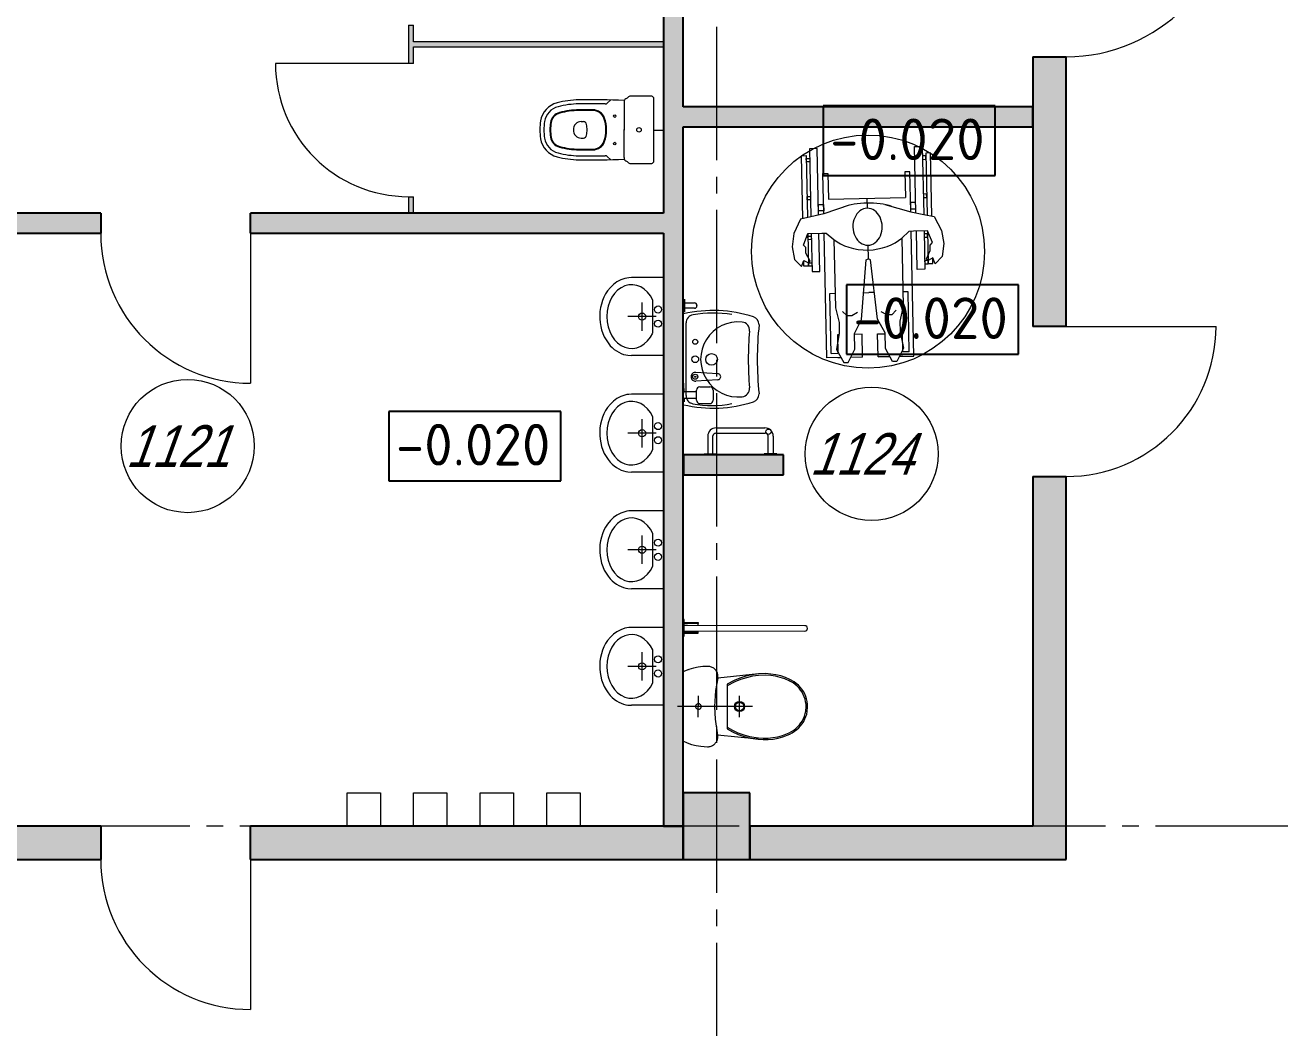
# Model space of a CAD drawing. Header units: millimetres. Extents: x 1949 to 134543, y 1145 to 48705.
# Drawn here: x 71671 to 76947, y 24275 to 28490 of the extents above; entities that cross this region are included whole.
import ezdxf

# ---------------------------------------------------------------- set-up
doc = ezdxf.new("R2010")
doc.units = ezdxf.units.MM
doc.linetypes.add('LTYPE_5', pattern=[1100, 800, -100, 100, -100])
for name, color, linetype, lineweight, true_color in [('STANDARD', 18, 'Continuous', 25, 0x000000), ('Общий01', 18, 'Continuous', 13, 0x000000), ('Стена', 18, 'Continuous', 50, 0x000000), ('Текст_1_10', 18, 'Continuous', 25, 0x000000)]:
    doc.layers.add(name, color=color, linetype=linetype, lineweight=lineweight, true_color=true_color)
doc.layers.add('АГПТ', color=7, linetype='Continuous')
doc.layers.add('Горизонтали--MAJ', color=56, linetype='Continuous', lineweight=5)
doc.layers.add('Оси', color=30, linetype='LTYPE_5', lineweight=9)
doc.styles.add('ARIALUNICODEMS', font='ARIALUNI.ttf')
doc.styles.add('ISOCPEUR', font='isocpeur.ttf')

# ---------------------------------------------------------------- blocks, each defined once
blk = doc.blocks.new('1эт')
at = {"layer": 'Стена', "linetype": 'Continuous', "lineweight": 5}
for points in [[(-563891.5, 437643), (-563891.5, 429743), (-563771.5, 429743), (-563771.5, 437643)], [(-565391.5, 434423), (-563891.5, 434423), (-563891.5, 434453), (-565391.5, 434453)], [(-563771.5, 433943.2), (-561671.5, 433943.2), (-561671.5, 434063.2), (-563771.5, 434063.2)], [(-563169.8, 431972.5), (-563769.8, 431972.5), (-563769.8, 431852.5), (-563169.8, 431852.5)], [(-563371.5, 429943), (-563771.5, 429943), (-563771.5, 429543), (-563371.5, 429543)], [(-563371.5, 429543), (-561471.5, 429543), (-561471.5, 429743), (-563371.5, 429743)]]:
    blk.add_hatch(color=252, dxfattribs=at).paths.add_polyline_path(points)
h = blk.add_hatch(color=252, dxfattribs=at)
h.paths.add_polyline_path([(-561471.5, 435363.2), (-561471.5, 437643), (-561671.5, 437643), (-561671.5, 435363.2)])
h.paths.add_polyline_path([(-561471.5, 431843.2), (-561671.5, 431843.2), (-561671.5, 429743), (-561471.5, 429743)])
h.paths.add_polyline_path([(-561671.5, 434363.2), (-561671.5, 432743.2), (-561471.5, 432743.2), (-561471.5, 434363.2)])
h = blk.add_hatch(color=252, dxfattribs=at)
h.paths.add_polyline_path([(-565421.5, 434553), (-565421.5, 434323), (-565391.5, 434323), (-565391.5, 434553)])
h.paths.add_polyline_path([(-565421.5, 437413), (-565391.5, 437413), (-565391.5, 437513), (-565421.5, 437513)])
h.paths.add_polyline_path([(-565391.5, 433423), (-565391.5, 433523), (-565421.5, 433523), (-565421.5, 433423)])
h.paths.add_polyline_path([(-565421.5, 435353), (-565391.5, 435353), (-565391.5, 435583), (-565421.5, 435583)])
h.paths.add_polyline_path([(-565391.5, 436383), (-565391.5, 436613), (-565421.5, 436613), (-565421.5, 436383)])
h = blk.add_hatch(color=252, dxfattribs=at)
h.paths.add_polyline_path([(-563891.5, 433423), (-566371.5, 433423), (-566371.5, 433303), (-563891.5, 433303)])
h.paths.add_polyline_path([(-567271.5, 433303), (-567271.5, 433423), (-567871.5, 433423), (-567871.5, 433303)])
h = blk.add_hatch(color=252, dxfattribs=at)
h.paths.add_polyline_path([(-566371.5, 429543), (-563771.5, 429543), (-563771.5, 429743), (-566371.5, 429743)])
h.paths.add_polyline_path([(-567271.5, 429743), (-569371.5, 429743), (-569371.5, 429543), (-567271.5, 429543)])
at = {"layer": 'STANDARD', "color": 252, "linetype": 'Continuous', "lineweight": 5}
for p, q in [((-565791.5, 429943), (-565591.5, 429943)), ((-565791.5, 429743), (-565791.5, 429943)), ((-565591.5, 429943), (-565591.5, 429743)), ((-565391.5, 429943), (-565191.5, 429943)), ((-565391.5, 429743), (-565391.5, 429943)), ((-565191.5, 429943), (-565191.5, 429743)), ((-564991.5, 429943), (-564791.5, 429943)), ((-564991.5, 429743), (-564991.5, 429943)), ((-564791.5, 429943), (-564791.5, 429743)), ((-564591.5, 429943), (-564391.5, 429943)), ((-564591.5, 429743), (-564591.5, 429943)), ((-564391.5, 429943), (-564391.5, 429743)), ((-565591.5, 429743), (-565791.5, 429743)), ((-565191.5, 429743), (-565391.5, 429743)), ((-564791.5, 429743), (-564991.5, 429743)), ((-564391.5, 429743), (-564591.5, 429743))]:
    blk.add_line(p, q, dxfattribs=at)
at = {"layer": 'Горизонтали--MAJ', "color": 252, "linetype": 'Continuous', "lineweight": 5}
for p, q in [((-564226.9, 434085.6), (-564209.4, 434103.2)), ((-563966.1, 434126.8), (-564088.9, 434126.8)), ((-563947.9, 433926.8), (-563947.9, 434113.1)), ((-564127.9, 434090.8), (-564127.9, 433926.8)), ((-564384.9, 433973.8), (-564372.2, 433973.8)), ((-564384.9, 433874.8), (-564372.2, 433874.8)), ((-564127.9, 433924.3), (-564127.9, 433926.8)), ((-564127.9, 433924.3), (-564127.9, 433921.8)), ((-564127.9, 433757.8), (-564127.9, 433921.8)), ((-563947.9, 433924.3), (-563947.9, 433926.8)), ((-563947.9, 433921.8), (-563947.9, 433924.3)), ((-563947.9, 433923), (-563891.5, 433923)), ((-563947.9, 433735.4), (-563947.9, 433921.8)), ((-562967.4, 433811.9), (-563013.6, 433810.9)), ((-563013.6, 433810.9), (-563005, 433402.5)), ((-562959, 433413.4), (-562967.4, 433811.9)), ((-562382.5, 433824.2), (-562336.3, 433825.1)), ((-562374.1, 433425.7), (-562382.5, 433824.2)), ((-562336.3, 433825.1), (-562327.7, 433416.7)), ((-564226.9, 433762.9), (-564209.4, 433745.4)), ((-564088.9, 433721.8), (-563966.1, 433721.8)), ((-563061.8, 433769.1), (-563033.2, 433769.7)), ((-563053.9, 433391.2), (-563061.8, 433769.1)), ((-563033.2, 433769.7), (-563025.4, 433397.8)), ((-563032.8, 433752.6), (-563012.4, 433753.1)), ((-563032.4, 433732.2), (-563032.8, 433752.6)), ((-563012, 433732.6), (-563032.4, 433732.2)), ((-563012.4, 433753.1), (-563012, 433732.6)), ((-562314.6, 433767.8), (-562335, 433767.3)), ((-562335, 433767.3), (-562334.6, 433746.9)), ((-562334.6, 433746.9), (-562314.2, 433747.3)), ((-562286.3, 433785.5), (-562315, 433784.9)), ((-562315, 433784.9), (-562307.1, 433412.9)), ((-562314.2, 433747.3), (-562314.6, 433767.8)), ((-562278.4, 433407.6), (-562286.3, 433785.5)), ((-562932.8, 433662), (-562902.6, 433662.6)), ((-562927.7, 433420.8), (-562932.8, 433662)), ((-562902.6, 433662.6), (-562899.3, 433508.1)), ((-562410.7, 433672.9), (-562441, 433672.3)), ((-562441, 433672.3), (-562437.7, 433517.8)), ((-562405.6, 433431.8), (-562410.7, 433672.9)), ((-563028, 433524.2), (-563007.6, 433524.6)), ((-563027.6, 433503.8), (-563028, 433524.2)), ((-563007.2, 433504.2), (-563027.6, 433503.8)), ((-563007.6, 433524.6), (-563007.2, 433504.2)), ((-562899.3, 433508.1), (-562437.7, 433517.8)), ((-562668.5, 433513), (-562667.3, 433453.3)), ((-562309.8, 433539.3), (-562330.2, 433538.9)), ((-562329.8, 433518.5), (-562309.4, 433518.9)), ((-562309.4, 433518.9), (-562309.8, 433539.3)), ((-562927.7, 433420.8), (-563005, 433402.5)), ((-562960.3, 433475.6), (-562928.9, 433476.3)), ((-562959.5, 433437.4), (-562960.3, 433475.6)), ((-562928.1, 433438.1), (-562959.5, 433437.4)), ((-562928.9, 433476.3), (-562928.1, 433438.1)), ((-562775, 433471.4), (-562927.7, 433420.8)), ((-562560.4, 433475.9), (-562405.6, 433431.8)), ((-562375.4, 433487.9), (-562406.8, 433487.3)), ((-562406.8, 433487.3), (-562406, 433449.1)), ((-562406, 433449.1), (-562374.6, 433449.7)), ((-562405.6, 433431.8), (-562327.7, 433416.7)), ((-563067.8, 433388), (-563107.8, 433301.2)), ((-563005, 433402.5), (-563067.8, 433388)), ((-562327.7, 433416.7), (-562264.3, 433404.9)), ((-562264.3, 433404.9), (-562220.7, 433319.9)), ((-563107.8, 433301.2), (-563118.1, 433222.3)), ((-563050.5, 433231.3), (-563023.3, 433301.8)), ((-563023.3, 433301.8), (-562939.4, 433303.6)), ((-563023.3, 433301.8), (-563019.2, 433106.5)), ((-563023, 433285.1), (-563002.6, 433285.5)), ((-563022.6, 433264.7), (-563023, 433285.1)), ((-563002.9, 433302.3), (-562998.1, 433072.8)), ((-563002.6, 433285.5), (-563002.1, 433265.1)), ((-562951.8, 433073.7), (-562956.7, 433303.2)), ((-562939.4, 433303.6), (-562912.5, 433304.2)), ((-562909.5, 432555.2), (-562925.3, 433303.9)), ((-562912.5, 433304.2), (-562866.9, 433266.2)), ((-562416, 433314.6), (-562459.9, 433274.7)), ((-562459.9, 433274.7), (-562451.3, 432864.9)), ((-562389.1, 433315.2), (-562416, 433314.6)), ((-562387.4, 432566.2), (-562403.2, 433314.9)), ((-562305.1, 433317), (-562389.1, 433315.2)), ((-562366.9, 433086), (-562371.8, 433315.6)), ((-562325.5, 433316.5), (-562320.7, 433087)), ((-562304.8, 433300.2), (-562325.2, 433299.8)), ((-562325.2, 433299.8), (-562324.8, 433279.3)), ((-562324.8, 433279.3), (-562304.3, 433279.8)), ((-562275, 433247.6), (-562305.1, 433317)), ((-562305.1, 433317), (-562301, 433121.6)), ((-562304.3, 433279.8), (-562304.8, 433300.2)), ((-562220.7, 433319.9), (-562207.1, 433241.4)), ((-563118.1, 433222.3), (-563104.5, 433145)), ((-563035.6, 433217), (-563050.5, 433231.3)), ((-563034.9, 433183.4), (-563035.6, 433217)), ((-563002.1, 433265.1), (-563022.6, 433264.7)), ((-562866.9, 433266.2), (-562858.3, 432856.3)), ((-562662.6, 433231.6), (-562660.9, 433149.9)), ((-562311.1, 433149.9), (-562288.6, 433199.2)), ((-562289.3, 433232.7), (-562275, 433247.6)), ((-562288.6, 433199.2), (-562289.3, 433232.7)), ((-562207.1, 433241.4), (-562217.4, 433163.7)), ((-563104.5, 433145), (-563060.8, 433103.1)), ((-563060.8, 433103.1), (-563048.6, 433140.2)), ((-563048.6, 433140.2), (-563019.6, 433125.5)), ((-563047.9, 433105.9), (-563048.6, 433140.2)), ((-563010.3, 433135.2), (-563034.9, 433183.4)), ((-563019.6, 433125.5), (-563010.3, 433135.2)), ((-563019.6, 433125.5), (-562999.2, 433125.9)), ((-563019.2, 433105.1), (-563019.6, 433125.5)), ((-562999.2, 433125.9), (-562998.8, 433105.5)), ((-562700.9, 432786.1), (-562673.6, 433143.7)), ((-562673.6, 433143.7), (-562660.9, 433149.9)), ((-562647.9, 433144.3), (-562660.9, 433149.9)), ((-562605.5, 432788.1), (-562647.9, 433144.3)), ((-562301.4, 433140.6), (-562321.8, 433140.2)), ((-562321.8, 433140.2), (-562321.4, 433119.8)), ((-562321.4, 433119.8), (-562301, 433120.2)), ((-562301.4, 433140.6), (-562311.1, 433149.9)), ((-562273.1, 433156.5), (-562301.4, 433140.6)), ((-562301, 433120.2), (-562301.4, 433140.6)), ((-562301, 433121.6), (-562272.4, 433122.2)), ((-562259.3, 433120), (-562273.1, 433156.5)), ((-562272.4, 433122.2), (-562273.1, 433156.5)), ((-562217.4, 433163.7), (-562259.3, 433120)), ((-563019.2, 433106.5), (-563047.9, 433105.9)), ((-562998.8, 433105.5), (-563019.2, 433105.1)), ((-562998.1, 433072.8), (-562951.8, 433073.7)), ((-562320.7, 433087), (-562366.9, 433086)), ((-564209.9, 432978), (-564226.6, 432957.5)), ((-564191, 432996.1), (-564209.9, 432978)), ((-564170, 433011.3), (-564191, 432996.1)), ((-564147.3, 433023.2), (-564170, 433011.3)), ((-564123.2, 433031.6), (-564147.3, 433023.2)), ((-564110.7, 433034.3), (-564123.2, 433031.6)), ((-564098.1, 433036), (-564110.7, 433034.3)), ((-564082.9, 433036.8), (-564098.1, 433036)), ((-563891.5, 433036.8), (-564082.7, 433036.8)), ((-563891.5, 432569.2), (-563891.5, 433036.8)), ((-564257, 432899.7), (-564263.9, 432878.5)), ((-564248.5, 432920), (-564257, 432899.7)), ((-564238.3, 432939.4), (-564248.5, 432920)), ((-564226.6, 432957.5), (-564238.3, 432939.4)), ((-563955.2, 432704.5), (-563955.2, 432901.5)), ((-563763.8, 432906.9), (-563763.8, 432831.9)), ((-562891.4, 432942.3), (-562860.1, 432943)), ((-562883.8, 432582.1), (-562891.4, 432942.3)), ((-562688.7, 432946.6), (-562656.6, 432947.3)), ((-562624.5, 432947.9), (-562656.6, 432947.3)), ((-562421.8, 432952.2), (-562453.1, 432951.6)), ((-562414.2, 432591.9), (-562421.8, 432952.2)), ((-564272.3, 432834.4), (-564273.9, 432811.8)), ((-564269, 432856.7), (-564272.3, 432834.4)), ((-564263.9, 432878.5), (-564269, 432856.7)), ((-564019, 432718), (-564019, 432888)), ((-563769.9, 432274), (-563769.8, 432818.9)), ((-563763.8, 432831.9), (-563769.8, 432831.9)), ((-563763.9, 432885.2), (-563704.9, 432885.2)), ((-563704.9, 432853.2), (-563763.8, 432853.2)), ((-563689.9, 432870.2), (-563689.9, 432868.2)), ((-562858.3, 432856.3), (-562835.7, 432766.9)), ((-562816, 432834.2), (-562789.4, 432808.6)), ((-562759.1, 432809.2), (-562724.3, 432829.4)), ((-562548.3, 432813.7), (-562584, 432832.4)), ((-562492.5, 432841), (-562518.1, 432814.3)), ((-562451.3, 432864.9), (-562470, 432774.6)), ((-564273.9, 432811.8), (-564273.7, 432789.2)), ((-564273.7, 432789.2), (-564271.7, 432766.7)), ((-564271.7, 432766.7), (-564268, 432744.5)), ((-564268, 432744.5), (-564262.5, 432722.8)), ((-563934, 432803), (-564104, 432803)), ((-563755.3, 432329.1), (-563755.2, 432764.8)), ((-562835.7, 432766.9), (-562834.4, 432703.1)), ((-562789.4, 432808.6), (-562759.1, 432809.2)), ((-562743.5, 432702.1), (-562700.9, 432786.1)), ((-562559.5, 432706), (-562605.5, 432788.1)), ((-562518.1, 432814.3), (-562548.3, 432813.7)), ((-562470, 432774.6), (-562468.7, 432710.8)), ((-564262.5, 432722.8), (-564255.3, 432701.8)), ((-564255.3, 432701.8), (-564246.4, 432681.6)), ((-564246.4, 432681.6), (-564236, 432662.6)), ((-562834.4, 432703.1), (-562851, 432605.8)), ((-562835.9, 432694.1), (-562845.6, 432693.9)), ((-562845.6, 432693.9), (-562843.3, 432582.9)), ((-562741.5, 432608.1), (-562743.5, 432702.1)), ((-562697.7, 432697), (-562743.3, 432696)), ((-562694.8, 432559.8), (-562697.7, 432697)), ((-562605, 432698.9), (-562559.4, 432699.9)), ((-562602.1, 432561.7), (-562605, 432698.9)), ((-562557.5, 432611.9), (-562559.5, 432706)), ((-562468.7, 432710.8), (-562448, 432614.2)), ((-562466.8, 432701.8), (-562457.1, 432702)), ((-562457.1, 432702), (-562454.8, 432591.1)), ((-564236, 432662.6), (-564223.8, 432644.6)), ((-564223.8, 432644.6), (-564210.2, 432628.3)), ((-564210.2, 432628.3), (-564198.7, 432616.7)), ((-564198.7, 432616.7), (-564186.4, 432606.2)), ((-564186.4, 432606.2), (-564173.2, 432596.8)), ((-564173.2, 432596.8), (-564159.5, 432588.7)), ((-564159.5, 432588.7), (-564145, 432581.8)), ((-562851, 432605.8), (-562807.4, 432527.4)), ((-562780.5, 432528), (-562741.5, 432608.1)), ((-562515.2, 432533.6), (-562557.5, 432611.9)), ((-562448, 432614.2), (-562488.3, 432534.1)), ((-562414.2, 432591.9), (-562454.8, 432591.1)), ((-564145, 432581.8), (-564130.2, 432576.4)), ((-564130.2, 432576.4), (-564117.6, 432573.1)), ((-564117.6, 432573.1), (-564105, 432570.8)), ((-564105, 432570.8), (-564082.7, 432569.2)), ((-563891.5, 432569.2), (-564082.7, 432569.2)), ((-562823.9, 432557), (-562909.5, 432555.2)), ((-562883.8, 432582.1), (-562843.3, 432582.9)), ((-562842.7, 432556.6), (-562823.9, 432557)), ((-562807.4, 432527.4), (-562780.5, 432528)), ((-562694.8, 432559.8), (-562765.7, 432558.3)), ((-562531.2, 432563.2), (-562602.1, 432561.7)), ((-562602.1, 432561.7), (-562531.2, 432563.2)), ((-562488.3, 432534.1), (-562515.2, 432533.6)), ((-562473.1, 432564.4), (-562387.4, 432566.2)), ((-562454.2, 432564.8), (-562473.1, 432564.4)), ((-563703.5, 432441.9), (-563696, 432441.9)), ((-563699.7, 432438.6), (-563699.7, 432445.1)), ((-563565, 432459.8), (-563696.5, 432467.9)), ((-563769.9, 432402.5), (-563769.9, 432342.5)), ((-563767.1, 432350.5), (-563767.1, 432370.5)), ((-563565, 432423.8), (-563696.5, 432415.8)), ((-563672, 432380.5), (-563612, 432380.5)), ((-564191, 432296.1), (-564209.9, 432278)), ((-564170, 432311.3), (-564191, 432296.1)), ((-564147.3, 432323.2), (-564170, 432311.3)), ((-564123.2, 432331.6), (-564147.3, 432323.2)), ((-564110.7, 432334.3), (-564123.2, 432331.6)), ((-564098.1, 432336), (-564110.7, 432334.3)), ((-564082.9, 432336.8), (-564098.1, 432336)), ((-563891.5, 432336.8), (-564082.7, 432336.8)), ((-563891.5, 431869.2), (-563891.5, 432336.8)), ((-563692, 432310.5), (-563767.2, 432310.5)), ((-563767.2, 432310.5), (-563767.2, 432290.5)), ((-563692, 432350.5), (-563767.1, 432350.5)), ((-563692, 432300.5), (-563692, 432360.5)), ((-563692, 432310.5), (-563692, 432350.5)), ((-563592, 432360.5), (-563592, 432300.5)), ((-564248.5, 432220), (-564257, 432199.7)), ((-564238.3, 432239.4), (-564248.5, 432220)), ((-564226.6, 432257.5), (-564238.3, 432239.4)), ((-564209.9, 432278), (-564226.6, 432257.5)), ((-563672, 432280.5), (-563612, 432280.5)), ((-564269, 432156.7), (-564272.3, 432134.4)), ((-564263.9, 432178.5), (-564269, 432156.7)), ((-564257, 432199.7), (-564263.9, 432178.5)), ((-564019, 432018), (-564019, 432188)), ((-563955.2, 432004.5), (-563955.2, 432201.5)), ((-564272.3, 432134.4), (-564273.9, 432111.8)), ((-564273.9, 432111.8), (-564273.7, 432089.2)), ((-564273.7, 432089.2), (-564271.7, 432066.7)), ((-564271.7, 432066.7), (-564268, 432044.5)), ((-563934, 432103), (-564104, 432103)), ((-563624.6, 432084.9), (-563624.6, 431978.5)), ((-563593.4, 431978.5), (-563593.4, 432086.2)), ((-563576.7, 432102.9), (-563279.1, 432102.9)), ((-563574.6, 432134.9), (-563281.3, 432134.9)), ((-563262.4, 431978.5), (-563262.4, 432086.2)), ((-563231.3, 432084.9), (-563231.3, 431978.5)), ((-564268, 432044.5), (-564262.5, 432022.8)), ((-564262.5, 432022.8), (-564255.3, 432001.8)), ((-564255.3, 432001.8), (-564246.4, 431981.6)), ((-564246.4, 431981.6), (-564236, 431962.6)), ((-564236, 431962.6), (-564223.8, 431944.6)), ((-564223.8, 431944.6), (-564210.2, 431928.3)), ((-564210.2, 431928.3), (-564198.7, 431916.7)), ((-564198.7, 431916.7), (-564186.4, 431906.2)), ((-563645.4, 431978.5), (-563645.4, 431972.5)), ((-563645.4, 431978.5), (-563570.4, 431978.5)), ((-563570.4, 431972.5), (-563645.4, 431972.5)), ((-563570.4, 431978.5), (-563570.4, 431972.6)), ((-563285.5, 431978.5), (-563285.5, 431972.6)), ((-563210.5, 431978.5), (-563285.5, 431978.5)), ((-563285.5, 431972.5), (-563210.5, 431972.5)), ((-563210.5, 431978.5), (-563210.5, 431972.5)), ((-563180.5, 431972.5), (-563180.5, 431978.5)), ((-564186.4, 431906.2), (-564173.2, 431896.8)), ((-564173.2, 431896.8), (-564159.5, 431888.7)), ((-564159.5, 431888.7), (-564145, 431881.8)), ((-564145, 431881.8), (-564130.2, 431876.4)), ((-564130.2, 431876.4), (-564117.6, 431873.1)), ((-564117.6, 431873.1), (-564105, 431870.8)), ((-564105, 431870.8), (-564082.7, 431869.2)), ((-563891.5, 431869.2), (-564082.7, 431869.2)), ((-564170, 431611.3), (-564191, 431596.1)), ((-564147.3, 431623.2), (-564170, 431611.3)), ((-564123.2, 431631.6), (-564147.3, 431623.2)), ((-564110.7, 431634.3), (-564123.2, 431631.6)), ((-564098.1, 431636), (-564110.7, 431634.3)), ((-564082.9, 431636.8), (-564098.1, 431636)), ((-563891.5, 431636.8), (-564082.7, 431636.8)), ((-563891.5, 431169.2), (-563891.5, 431636.8)), ((-564238.3, 431539.4), (-564248.5, 431520)), ((-564226.6, 431557.5), (-564238.3, 431539.4)), ((-564209.9, 431578), (-564226.6, 431557.5)), ((-564191, 431596.1), (-564209.9, 431578)), ((-564263.9, 431478.5), (-564269, 431456.7)), ((-564257, 431499.7), (-564263.9, 431478.5)), ((-564248.5, 431520), (-564257, 431499.7)), ((-564019, 431318), (-564019, 431488)), ((-563955.2, 431304.5), (-563955.2, 431501.5)), ((-564272.3, 431434.4), (-564273.9, 431411.8)), ((-564273.9, 431411.8), (-564273.7, 431389.2)), ((-564273.7, 431389.2), (-564271.7, 431366.7)), ((-564269, 431456.7), (-564272.3, 431434.4)), ((-563934, 431403), (-564104, 431403)), ((-564271.7, 431366.7), (-564268, 431344.5)), ((-564268, 431344.5), (-564262.5, 431322.8)), ((-564262.5, 431322.8), (-564255.3, 431301.8)), ((-564255.3, 431301.8), (-564246.4, 431281.6)), ((-564246.4, 431281.6), (-564236, 431262.6)), ((-564236, 431262.6), (-564223.8, 431244.6)), ((-564223.8, 431244.6), (-564210.2, 431228.3)), ((-564210.2, 431228.3), (-564198.7, 431216.7)), ((-564198.7, 431216.7), (-564186.4, 431206.2)), ((-564186.4, 431206.2), (-564173.2, 431196.8)), ((-564173.2, 431196.8), (-564159.5, 431188.7)), ((-564159.5, 431188.7), (-564145, 431181.8)), ((-564145, 431181.8), (-564130.2, 431176.4)), ((-564130.2, 431176.4), (-564117.6, 431173.1)), ((-564117.6, 431173.1), (-564105, 431170.8)), ((-564105, 431170.8), (-564082.7, 431169.2)), ((-563891.5, 431169.2), (-564082.7, 431169.2)), ((-564123.2, 430931.6), (-564147.3, 430923.2)), ((-564110.7, 430934.3), (-564123.2, 430931.6)), ((-564098.1, 430936), (-564110.7, 430934.3)), ((-564082.9, 430936.8), (-564098.1, 430936)), ((-563891.5, 430936.8), (-564082.7, 430936.8)), ((-563891.5, 430469.2), (-563891.5, 430936.8)), ((-563771.5, 430983.7), (-563771.7, 430883.7)), ((-563765.5, 430983.7), (-563771.5, 430983.7)), ((-563765.7, 430883.7), (-563765.5, 430983.7)), ((-563041.6, 430947.3), (-563765.6, 430949.3)), ((-563765.5, 430965.7), (-563681.5, 430965.5)), ((-563681.5, 430959.5), (-563765.5, 430959.7)), ((-563765.5, 430959.7), (-563747.2, 430959.7)), ((-563684.6, 430959.5), (-563684.6, 430949.3)), ((-563681.5, 430965.5), (-563681.5, 430959.5)), ((-564226.6, 430857.5), (-564238.3, 430839.4)), ((-564209.9, 430878), (-564226.6, 430857.5)), ((-564191, 430896.1), (-564209.9, 430878)), ((-564170, 430911.3), (-564191, 430896.1)), ((-564147.3, 430923.2), (-564170, 430911.3)), ((-563771.7, 430883.7), (-563771.7, 430884.7)), ((-563771.7, 430883.7), (-563765.7, 430883.7)), ((-563765.7, 430917.3), (-563041.7, 430915.3)), ((-563681.7, 430907.4), (-563765.7, 430907.6)), ((-563765.7, 430907.6), (-563763.5, 430907.6)), ((-563765.7, 430901.6), (-563681.7, 430901.4)), ((-563684.7, 430917.2), (-563684.7, 430907.4)), ((-563681.7, 430901.4), (-563681.7, 430907.4)), ((-564257, 430799.7), (-564263.9, 430778.5)), ((-564248.5, 430820), (-564257, 430799.7)), ((-564238.3, 430839.4), (-564248.5, 430820)), ((-564019, 430618), (-564019, 430788)), ((-563955.2, 430604.5), (-563955.2, 430801.5)), ((-564272.3, 430734.4), (-564273.9, 430711.8)), ((-564273.9, 430711.8), (-564273.7, 430689.2)), ((-564269, 430756.7), (-564272.3, 430734.4)), ((-564263.9, 430778.5), (-564269, 430756.7)), ((-564273.7, 430689.2), (-564271.7, 430666.7)), ((-564271.7, 430666.7), (-564268, 430644.5)), ((-564268, 430644.5), (-564262.5, 430622.8)), ((-563934, 430703), (-564104, 430703)), ((-563775.2, 430255.2), (-563774.1, 430669.4)), ((-563737.6, 430684.8), (-563774.1, 430669.4)), ((-563774.1, 430669.4), (-563773.5, 430669.4)), ((-563710.3, 430692.7), (-563737.6, 430684.8)), ((-563737.6, 430684.8), (-563736.9, 430684.8)), ((-563682.5, 430698.8), (-563710.3, 430692.7)), ((-563653.4, 430701.9), (-563682.5, 430698.8)), ((-563625, 430703), (-563653.4, 430701.9)), ((-563625, 430703), (-563624.4, 430703)), ((-563618.2, 430703), (-563625, 430703)), ((-563612.6, 430701.7), (-563618.2, 430703)), ((-563607.7, 430701.1), (-563612.6, 430701.7)), ((-563602.7, 430699.2), (-563607.7, 430701.1)), ((-563597.8, 430696.8), (-563602.7, 430699.2)), ((-563592.8, 430694.3), (-563597.8, 430696.8)), ((-563588.5, 430691.8), (-563592.8, 430694.3)), ((-563584.2, 430688.7), (-563588.5, 430691.8)), ((-563580.5, 430685), (-563584.2, 430688.7)), ((-563576.8, 430681.2), (-563580.5, 430685)), ((-563565.2, 430633), (-563577.8, 430558.8)), ((-563573.7, 430676.9), (-563576.8, 430681.2)), ((-563571.3, 430672.6), (-563573.7, 430676.9)), ((-563568.8, 430668.2), (-563571.3, 430672.6)), ((-563567, 430663.3), (-563568.8, 430668.2)), ((-563565.7, 430658.3), (-563567, 430663.3)), ((-563564.5, 430653.4), (-563565.7, 430658.3)), ((-563320.9, 430657.7), (-563565.2, 430633)), ((-563565.2, 430633), (-563564.6, 430637.9)), ((-563565.2, 430633), (-563564.6, 430633)), ((-563564.6, 430637.9), (-563563.9, 430643.5)), ((-563563.9, 430648.4), (-563564.5, 430653.4)), ((-563563.9, 430643.5), (-563563.9, 430648.4)), ((-563431.6, 430632), (-563466.3, 430617.9)), ((-563395.1, 430643.6), (-563431.6, 430632)), ((-563392.7, 430635), (-563427.9, 430623.9)), ((-563358.6, 430652.2), (-563395.1, 430643.6)), ((-563356.8, 430643.5), (-563392.7, 430635)), ((-563320.9, 430657.7), (-563358.6, 430652.2)), ((-563319.7, 430649), (-563356.8, 430643.5)), ((-563275.8, 430659.4), (-563320.9, 430657.7)), ((-563320.9, 430657.7), (-563320.3, 430657.7)), ((-563275.8, 430650.1), (-563319.7, 430649)), ((-563246.1, 430656.8), (-563275.8, 430659.4)), ((-563275.8, 430659.4), (-563275.1, 430659.4)), ((-563246.7, 430648.2), (-563275.8, 430650.1)), ((-563217.7, 430643.8), (-563246.7, 430648.2)), ((-563215.8, 430652.4), (-563246.1, 430656.8)), ((-563189.3, 430636.9), (-563217.7, 430643.8)), ((-563186.7, 430645.5), (-563215.8, 430652.4)), ((-563162.1, 430628.2), (-563189.3, 430636.9)), ((-563158.3, 430636.2), (-563186.7, 430645.5)), ((-563131.2, 430624.4), (-563158.3, 430636.2)), ((-564262.5, 430622.8), (-564255.3, 430601.8)), ((-564255.3, 430601.8), (-564246.4, 430581.6)), ((-564246.4, 430581.6), (-564236, 430562.6)), ((-564236, 430562.6), (-564223.8, 430544.6)), ((-563577.8, 430558.8), (-563583.6, 430461.8)), ((-563508.4, 430595.7), (-563509.1, 430328)), ((-563466.3, 430617.9), (-563508.4, 430595.7)), ((-563462.6, 430609.8), (-563508.4, 430585.2)), ((-563508.4, 430595.7), (-563507.8, 430595.7)), ((-563508.4, 430585.2), (-563507.8, 430585.2)), ((-563427.9, 430623.9), (-563462.6, 430609.8)), ((-563134.9, 430616.9), (-563162.1, 430628.2)), ((-563111.4, 430603.3), (-563134.9, 430616.9)), ((-563134.9, 430616.9), (-563134.3, 430616.9)), ((-563106.5, 430610.7), (-563131.2, 430624.4)), ((-563131.2, 430624.4), (-563130.5, 430624.4)), ((-563099.1, 430594), (-563111.4, 430603.3)), ((-563092.9, 430600.8), (-563106.5, 430610.7)), ((-563087.4, 430583.4), (-563099.1, 430594)), ((-563080.6, 430589.6), (-563092.9, 430600.8)), ((-563076.3, 430572.3), (-563087.4, 430583.4)), ((-563069.5, 430577.8), (-563080.6, 430589.6)), ((-563067, 430560.5), (-563076.3, 430572.3)), ((-563059, 430565.4), (-563069.5, 430577.8)), ((-563058.4, 430547.5), (-563067, 430560.5)), ((-563050.4, 430551.8), (-563059, 430565.4)), ((-564223.8, 430544.6), (-564210.2, 430528.3)), ((-564210.2, 430528.3), (-564198.7, 430516.7)), ((-564198.7, 430516.7), (-564186.4, 430506.2)), ((-564186.4, 430506.2), (-564173.2, 430496.8)), ((-564173.2, 430496.8), (-564159.5, 430488.7)), ((-564159.5, 430488.7), (-564145, 430481.8)), ((-564145, 430481.8), (-564130.2, 430476.4)), ((-563683.7, 430478.7), (-563686.8, 430477.5)), ((-563680.6, 430478.7), (-563683.7, 430478.7)), ((-563681.5, 430398.8), (-563681.2, 430526.8)), ((-563677.5, 430478.7), (-563680.6, 430478.7)), ((-563680.6, 430478.7), (-563680, 430478.7)), ((-563674.4, 430477.5), (-563677.5, 430478.7)), ((-563434.1, 430398.1), (-563433.8, 430526.2)), ((-563051, 430533.9), (-563058.4, 430547.5)), ((-563044.9, 430520.2), (-563051, 430533.9)), ((-563051, 430533.9), (-563050.4, 430533.9)), ((-563042.4, 430537.5), (-563050.4, 430551.8)), ((-563040, 430505.4), (-563044.9, 430520.2)), ((-563036.2, 430522.7), (-563042.4, 430537.5)), ((-563036.9, 430490.5), (-563040, 430505.4)), ((-563034.5, 430475.7), (-563036.9, 430490.5)), ((-563031.3, 430507.8), (-563036.2, 430522.7)), ((-563027.7, 430492.4), (-563031.3, 430507.8)), ((-563025.2, 430476.3), (-563027.7, 430492.4)), ((-564130.2, 430476.4), (-564117.6, 430473.1)), ((-564117.6, 430473.1), (-564105, 430470.8)), ((-564105, 430470.8), (-564082.7, 430469.2)), ((-563891.5, 430469.2), (-564082.7, 430469.2)), ((-563355.8, 430461.8), (-563807.2, 430463)), ((-563697.3, 430467.6), (-563698, 430465.2)), ((-563698, 430465.2), (-563698, 430462.1)), ((-563698, 430462.1), (-563698, 430459)), ((-563698, 430459), (-563697.4, 430456.5)), ((-563697.4, 430456.5), (-563696.1, 430454)), ((-563696.1, 430470.7), (-563697.3, 430467.6)), ((-563694.2, 430472.6), (-563696.1, 430470.7)), ((-563696.1, 430454), (-563694.3, 430451.6)), ((-563694.3, 430451.6), (-563691.8, 430449.1)), ((-563691.8, 430475), (-563694.2, 430472.6)), ((-563689.3, 430476.3), (-563691.8, 430475)), ((-563691.8, 430449.1), (-563689.4, 430447.8)), ((-563689.4, 430447.8), (-563686.9, 430446.6)), ((-563686.8, 430477.5), (-563689.3, 430476.3)), ((-563686.9, 430446.6), (-563683.8, 430446)), ((-563683.8, 430446), (-563680.7, 430445.3)), ((-563680.7, 430445.3), (-563677.6, 430445.9)), ((-563677.6, 430445.9), (-563674.5, 430446.6)), ((-563674.5, 430446.6), (-563672, 430447.8)), ((-563672, 430476.2), (-563674.4, 430477.5)), ((-563669.5, 430475), (-563672, 430476.2)), ((-563672, 430447.8), (-563669.6, 430449)), ((-563669.6, 430449), (-563667.1, 430451.5)), ((-563667, 430472.5), (-563669.5, 430475)), ((-563667.1, 430451.5), (-563665.8, 430454)), ((-563665.8, 430470.6), (-563667, 430472.5)), ((-563664.6, 430467.6), (-563665.8, 430470.6)), ((-563665.8, 430454), (-563664.6, 430456.4)), ((-563663.3, 430465.1), (-563664.6, 430467.6)), ((-563664.6, 430456.4), (-563663.4, 430458.9)), ((-563663.4, 430462), (-563663.3, 430465.1)), ((-563663.4, 430458.9), (-563663.4, 430462)), ((-563583.6, 430461.8), (-563580.7, 430386.9)), ((-563583.6, 430461.8), (-563583, 430461.8)), ((-563049.6, 430390.4), (-563044, 430404.6)), ((-563044, 430404.6), (-563039.6, 430419.4)), ((-563039.6, 430419.4), (-563036.5, 430434.3)), ((-563036.5, 430434.3), (-563033.9, 430460.2)), ((-563035.3, 430402.1), (-563030.3, 430417)), ((-563033.9, 430460.2), (-563034.5, 430475.7)), ((-563033.9, 430460.2), (-563033.3, 430460.2)), ((-563030.3, 430417), (-563027.2, 430433)), ((-563027.2, 430433), (-563024.7, 430460.2)), ((-563024.7, 430460.2), (-563025.2, 430476.3)), ((-563580.7, 430386.9), (-563566.1, 430290.4)), ((-563509.1, 430338.5), (-563477, 430319.9)), ((-563509.1, 430328), (-563475.8, 430309.4)), ((-563509.1, 430328), (-563508.5, 430328)), ((-563108.5, 430320.1), (-563096.1, 430330)), ((-563096.1, 430330), (-563085, 430340.4)), ((-563090, 430323.1), (-563078.2, 430334.2)), ((-563085, 430340.4), (-563074.4, 430351.5)), ((-563078.2, 430334.2), (-563067, 430345.9)), ((-563074.4, 430351.5), (-563065.1, 430363.9)), ((-563067, 430345.9), (-563057.1, 430358.9)), ((-563065.1, 430363.9), (-563056.4, 430376.8)), ((-563057.1, 430358.9), (-563048.4, 430372.5)), ((-563056.4, 430376.8), (-563049.6, 430390.4)), ((-563048.4, 430372.5), (-563040.9, 430387.3)), ((-563040.9, 430387.3), (-563035.3, 430402.1)), ((-563775.2, 430255.2), (-563749.3, 430244)), ((-563573, 430249.7), (-563570.6, 430254)), ((-563570.6, 430254), (-563568.7, 430258.9)), ((-563568.7, 430258.9), (-563566.8, 430263.9)), ((-563566.8, 430263.9), (-563565.6, 430268.8)), ((-563566.1, 430290.4), (-563565.5, 430290.4)), ((-563564.9, 430283.6), (-563566.1, 430290.4)), ((-563322, 430265), (-563566.1, 430290.4)), ((-563565.6, 430268.8), (-563564.9, 430273.7)), ((-563564.9, 430278.7), (-563564.9, 430283.6)), ((-563564.9, 430273.7), (-563564.9, 430278.7)), ((-563477, 430319.9), (-563443.7, 430304.3)), ((-563475.8, 430309.4), (-563441.8, 430294.4)), ((-563443.7, 430304.3), (-563408.5, 430291.9)), ((-563441.8, 430294.4), (-563406, 430282)), ((-563408.5, 430291.9), (-563373.3, 430281.9)), ((-563406, 430282), (-563368.9, 430272)), ((-563373.3, 430281.9), (-563320.7, 430273.7)), ((-563368.9, 430272), (-563322, 430265)), ((-563322, 430265), (-563291.7, 430263.1)), ((-563322, 430265), (-563321.4, 430265)), ((-563320.7, 430273.7), (-563291.7, 430271.7)), ((-563320.7, 430273.7), (-563320.1, 430273.7)), ((-563291.7, 430271.7), (-563262.6, 430272.3)), ((-563291.7, 430263.1), (-563262, 430263.6)), ((-563262.6, 430272.3), (-563233.5, 430275.3)), ((-563262, 430263.6), (-563231.7, 430266.6)), ((-563233.5, 430275.3), (-563204.5, 430280.8)), ((-563231.7, 430266.6), (-563202.6, 430272.1)), ((-563204.5, 430280.8), (-563176.6, 430288.7)), ((-563202.6, 430272.1), (-563173.5, 430280.1)), ((-563176.6, 430288.7), (-563135.8, 430304.7)), ((-563173.5, 430280.1), (-563132.1, 430296.7)), ((-563135.8, 430304.7), (-563122.1, 430312.1)), ((-563135.8, 430304.7), (-563135.1, 430304.7)), ((-563132.1, 430296.7), (-563117.2, 430304)), ((-563132.1, 430296.7), (-563131.5, 430296.7)), ((-563122.1, 430312.1), (-563108.5, 430320.1)), ((-563117.2, 430304), (-563103.6, 430313.3)), ((-563103.6, 430313.3), (-563090, 430323.1)), ((-563749.3, 430244), (-563722.1, 430234.6)), ((-563722.1, 430234.6), (-563694.3, 430227.7)), ((-563694.3, 430227.7), (-563665.9, 430223.3)), ((-563665.9, 430223.3), (-563626.3, 430220.7)), ((-563626.3, 430220.7), (-563620.7, 430220.7)), ((-563620.7, 430220.7), (-563615.8, 430221.3)), ((-563615.8, 430221.3), (-563610.2, 430222.6)), ((-563610.2, 430222.6), (-563605.3, 430224.4)), ((-563605.3, 430224.4), (-563600.3, 430226.2)), ((-563600.3, 430226.2), (-563595.4, 430228.7)), ((-563595.4, 430228.7), (-563591, 430231.2)), ((-563591, 430231.2), (-563586.7, 430234.2)), ((-563586.7, 430234.2), (-563583, 430237.9)), ((-563583, 430237.9), (-563579.3, 430241.6)), ((-563579.3, 430241.6), (-563576.1, 430245.3)), ((-563576.1, 430245.3), (-563573, 430249.7))]:
    blk.add_line(p, q, dxfattribs=at)
for centre, radius in [((-564183.9, 434006.8), 7.5), ((-564038.2, 433924.3), 13.5), ((-562661.8, 433193.2), 700), ((-564183.9, 433841.8), 7.5), ((-564019, 432803), 21.3), ((-563923.3, 432845.5), 21.3), ((-563923.3, 432760.5), 21.3), ((-563699.7, 432651.8), 15), ((-563699.7, 432546.8), 20), ((-563601.7, 432545.9), 35), ((-563699.7, 432441.9), 15), ((-563699.7, 432441.9), 3.27), ((-563923.3, 432145.5), 21.3), ((-564019, 432103), 21.3), ((-563923.3, 432060.5), 21.3), ((-563260, 432112), 15.9), ((-563923.3, 431445.5), 21.3), ((-564019, 431403), 21.3), ((-563923.3, 431360.5), 21.3), ((-564019, 430703), 21.3), ((-563923.3, 430745.5), 21.3), ((-563923.3, 430660.5), 21.3), ((-563434, 430462), 30), ((-563434, 430462), 25)]:
    blk.add_circle(centre, radius, dxfattribs=at)
for centre, radius, start, end in [((-564392.2, 433554.1), 550, 90.70946, 104.53949), ((-564330.9, 428604.5), 5500, 87.86383, 90.70945), ((-564102.9, 434090.8), 25, 106.21522, 180.00002), ((-564112.7, 434124.4), 10, 286.21522, 325.06277), ((-564088.9, 434107.8), 19, 90, 145.06276), ((-563966.1, 434106.8), 20, 29.01688, 90.00001), ((-563955.9, 434113.1), 8, 359.99997, 24.78849), ((-564496.6, 433956.8), 134, 104.53948, 171.18381), ((-564496.6, 433956.8), 110, 104.53948, 171.18381), ((-564496.6, 433956.8), 74, 104.53948, 171.18381), ((-564496.6, 433956.8), 70, 104.53948, 171.18381), ((-564392.2, 433554.1), 526, 90.70946, 104.53949), ((-564392.2, 433554.1), 490, 90.70946, 104.53949), ((-564392.2, 433554.1), 486, 90.70946, 104.53949), ((-564330.9, 428604.5), 5476, 89.06363, 90.70945), ((-564330.9, 428604.5), 5440, 89.8352, 90.70946), ((-564330.9, 428604.5), 5436, 89.8352, 90.70946), ((-564315.4, 433969.5), 75, 19.98398, 89.83519), ((-564315.4, 433969.5), 71, 19.98398, 89.83519), ((-564241.1, 434099.8), 20, 269.06363, 315), ((-564302.9, 433926.8), 330, 171.18381, 180), ((-564302.9, 433926.8), 306, 171.18381, 180.46813), ((-564302.9, 433926.8), 270, 171.18381, 180.53052), ((-564302.9, 433926.8), 266, 171.18381, 180.53849), ((-564384.9, 433926.8), 47, 90, 183.04907), ((-564372.2, 433953.8), 20, 9.71515, 90), ((-564529.9, 433926.8), 180, 359.20419, 9.71517), ((-564432.9, 433926.8), 196, 359.26916, 19.98401), ((-564432.9, 433926.8), 200, 359.28378, 19.98401), ((-564302.9, 433926.8), 330, 180, 180.43406), ((-564302.9, 433921.8), 330, 179.56593, 188.81618), ((-564496.6, 433891.7), 134, 188.81618, 255.46052), ((-564302.9, 433921.8), 306, 179.53189, 188.81618), ((-564496.6, 433891.7), 110, 188.81618, 255.46052), ((-564302.9, 433921.8), 270, 179.46947, 188.81618), ((-564496.6, 433891.7), 74, 188.81618, 255.46052), ((-564302.9, 433921.8), 266, 179.46149, 188.81618), ((-564496.6, 433891.7), 70, 188.81618, 255.46052), ((-564384.9, 433921.8), 47, 176.95091, 270), ((-564372.2, 433894.8), 20, 270, 350.28485), ((-564529.9, 433921.8), 180, 350.28485, 0.79582), ((-564432.9, 433921.8), 196, 340.01601, 0.73085), ((-564432.9, 433921.8), 200, 340.01601, 0.71624), ((-564392.2, 434294.4), 490, 255.46051, 269.29055), ((-564392.2, 434294.4), 486, 255.46051, 269.29055), ((-564330.9, 439244), 5436, 269.29054, 270.1648), ((-564330.9, 439244), 5440, 269.29054, 270.1648), ((-564315.4, 433879), 71, 270.16479, 340.01601), ((-564315.4, 433879), 75, 270.16479, 340.01601), ((-564392.2, 434294.4), 550, 255.46051, 269.29055), ((-564392.2, 434294.4), 526, 255.46051, 269.29055), ((-564330.9, 439244), 5500, 269.29054, 272.13617), ((-564330.9, 439244), 5476, 269.29054, 270.93637), ((-564241.1, 433748.7), 20, 45, 90.93637), ((-564102.9, 433757.8), 25, 179.99999, 253.78478), ((-564112.7, 433724.1), 10, 34.93722, 73.78477), ((-564088.9, 433740.8), 19, 214.93723, 270), ((-563966.1, 433741.8), 20, 270, 330.98314), ((-563955.9, 433735.4), 8, 335.21152, 0.00003), ((-563591.9, 432069.7), 770.1, 71.75324, 103.35448), ((-563594.1, 432072.4), 751.3, 81.22302, 99.11596), ((-563704.9, 432870.2), 15, 359.98819, 89.98819), ((-563704.9, 432868.2), 15, 269.98819, 359.98819), ((-563705.2, 432764.8), 50, 99.11596, 179.98818), ((-563441.7, 432545.9), 225.7, 84.07346, 275.89678), ((-563423.6, 432720.7), 50, 354.80869, 84.07345), ((-563366.5, 432753.5), 50, 359.98819, 71.75325), ((-561341.9, 432546.9), 1985.5, 173.95993, 186.01644), ((-561494.1, 432545.4), 1887.4, 174.80869, 185.16154), ((-563699.7, 432444.1), 24.1, 81.07634, 185.2167), ((-563699.7, 432439.7), 24.1, 174.75966, 278.90002), ((-563565, 432441.8), 18, 269.98819, 89.98822), ((-563672, 432360.5), 20, 89.98818, 179.98818), ((-563612, 432360.5), 20, 359.98819, 89.98819), ((-563423.7, 432371.1), 50, 275.89678, 5.16154), ((-563591.7, 433023.2), 770.1, 256.62189, 288.22313), ((-563705.3, 432329.1), 50, 179.98819, 259.20005), ((-563672, 432300.5), 20, 179.98819, 269.98819), ((-563612, 432300.5), 20, 269.98819, 359.98819), ((-563366.5, 432339.2), 50, 288.22313, 359.98819), ((-563598.1, 432890.9), 622, 259.20005, 280.98584), ((-563574.6, 432084.9), 50, 90.00198, 180.00384), ((-563576.7, 432086.2), 16.7, 90.00204, 180.00383), ((-563281.3, 432084.9), 50, 0.00384, 90.00198), ((-563279.1, 432086.2), 16.7, 0.00384, 90.00204), ((-563041.7, 430931.3), 16, 269.89965, 89.79627)]:
    blk.add_arc(centre, radius, start, end, dxfattribs=at)
for centre, major_axis, ratio, start_param, end_param in [((-562664.9, 433342.4), (-247.1, 9.1), 0.570042, 4.74544, 5.388324), ((-562664.9, 433342.4), (-2.3, 110.9), 0.793108, 0, 3.141593), ((-562664.9, 433342.4), (-246.5, -19.5), 0.570042, 4.036454, 4.679338), ((-562664.9, 433342.4), (2.3, -110.9), 0.793108, 0, 3.141593), ((-562664.9, 433342.4), (-246.5, -19.5), 0.570042, 1.537746, 2.506215), ((-562664.9, 433342.4), (-247.1, 9.1), 0.570042, 0.635378, 1.603847), ((-564082.7, 432803), (0, -191.3), 0.777778, 2.111896, 7.312882), ((-564082.7, 432103), (0, -191.3), 0.777778, 2.111896, 7.312882), ((-564082.7, 431403), (0, -191.3), 0.777778, 2.111896, 7.312882), ((-564082.7, 430703), (0, -191.3), 0.777778, 2.111896, 7.312882)]:
    blk.add_ellipse(centre, major_axis=major_axis, ratio=ratio, start_param=start_param, end_param=end_param, dxfattribs=at)
at = {"layer": 'Общий01', "color": 252, "linetype": 'LTYPE_5', "lineweight": 5}
for p, q in [((-563571.5, 438943), (-563571.5, 400396.2)), ((-542535.2, 429743), (-589862.7, 429743))]:
    blk.add_line(p, q, dxfattribs=at)
at = {"layer": 'Оси', "color": 252, "linetype": 'Continuous', "lineweight": 25}
for p, q in [((-561898, 434067.5), (-562931.4, 434067.5)), ((-562931.4, 434067.5), (-562931.4, 433650.8)), ((-561898, 433650.8), (-561898, 434067.5)), ((-562931.4, 433650.8), (-561898, 433650.8)), ((-561758.8, 432993.6), (-562792.1, 432993.6)), ((-562792.1, 432993.6), (-562792.1, 432576.9)), ((-561758.8, 432576.9), (-561758.8, 432993.6)), ((-562792.1, 432576.9), (-561758.8, 432576.9)), ((-564506.8, 432234), (-565540.1, 432234)), ((-565540.1, 432234), (-565540.1, 431817.3)), ((-564506.8, 431817.3), (-564506.8, 432234)), ((-565540.1, 431817.3), (-564506.8, 431817.3))]:
    blk.add_line(p, q, dxfattribs=at)
at = {"layer": 'Стена', "color": 252, "linetype": 'Continuous', "lineweight": 25}
for p, q in [((-563771.5, 434063.2), (-563771.5, 437643)), ((-563891.5, 435453), (-563891.5, 434453)), ((-563891.5, 434453), (-563891.5, 434423)), ((-563891.5, 434423), (-563891.5, 433423)), ((-561671.5, 434363.2), (-561471.5, 434363.2)), ((-561671.5, 434363.2), (-561671.5, 434063.2)), ((-561471.5, 432743.2), (-561471.5, 434363.2)), ((-561671.5, 434063.2), (-563771.5, 434063.2)), ((-561671.5, 433943.2), (-561671.5, 434063.2)), ((-561671.5, 434063.2), (-561671.5, 433943.2)), ((-563771.5, 433943.2), (-561671.5, 433943.2)), ((-563771.5, 429743), (-563771.5, 433943.2)), ((-561671.5, 433943.2), (-561671.5, 432743.2)), ((-567271.5, 433423), (-567871.5, 433423)), ((-567271.5, 433423), (-567271.5, 433303)), ((-566371.5, 433303), (-566371.5, 433423)), ((-565421.5, 433423), (-566371.5, 433423)), ((-565391.5, 433423), (-565421.5, 433423)), ((-563891.5, 433423), (-565391.5, 433423)), ((-567871.5, 433303), (-567271.5, 433303)), ((-566371.5, 433303), (-563891.5, 433303)), ((-563891.5, 433303), (-563891.5, 429743)), ((-561471.5, 432743.2), (-561671.5, 432743.2)), ((-563169.8, 431972.5), (-563769.8, 431972.5)), ((-563769.8, 431972.5), (-563769.8, 431852.5)), ((-563169.8, 431852.5), (-563169.8, 431972.5)), ((-563769.8, 431852.5), (-563169.8, 431852.5)), ((-561671.5, 431843.2), (-561471.5, 431843.2)), ((-561671.5, 431843.2), (-561671.5, 429743)), ((-561471.5, 429743), (-561471.5, 431843.2)), ((-563371.5, 429943), (-563771.5, 429943)), ((-563771.5, 429943), (-563771.5, 429543)), ((-563371.5, 429543), (-563371.5, 429943)), ((-567271.5, 429743), (-567871.5, 429743)), ((-567271.5, 429743), (-567271.5, 429543)), ((-566371.5, 429543), (-566371.5, 429743)), ((-563891.5, 429743), (-566371.5, 429743)), ((-563771.5, 429743), (-563891.5, 429743)), ((-563891.5, 429743), (-563771.5, 429743)), ((-563771.5, 429543), (-563771.5, 429743)), ((-561671.5, 429743), (-563371.5, 429743)), ((-563371.5, 429743), (-563371.5, 429543)), ((-561471.5, 429543), (-561471.5, 429743)), ((-569371.5, 429543), (-567271.5, 429543)), ((-566371.5, 429543), (-563771.5, 429543)), ((-563771.5, 429543), (-563371.5, 429543)), ((-563371.5, 429543), (-561471.5, 429543))]:
    blk.add_line(p, q, dxfattribs=at)
at = {"layer": 'Стена', "color": 252, "linetype": 'Continuous', "lineweight": 9}
for p, q in [((-565421.5, 434553), (-565391.5, 434553)), ((-565421.5, 434553), (-565421.5, 434323)), ((-565391.5, 434453), (-565391.5, 434553)), ((-563891.5, 434453), (-565391.5, 434453)), ((-565391.5, 434323), (-565391.5, 434423)), ((-565391.5, 434423), (-563891.5, 434423)), ((-563891.5, 434423), (-563891.5, 434453)), ((-565391.5, 434323), (-565421.5, 434323)), ((-565421.5, 433523), (-565391.5, 433523)), ((-565421.5, 433523), (-565421.5, 433423)), ((-565391.5, 433423), (-565391.5, 433523)), ((-565421.5, 433423), (-565391.5, 433423))]:
    blk.add_line(p, q, dxfattribs=at)
at = {"layer": 'Стена', "color": 252, "linetype": 'Continuous', "lineweight": 5}
for p, q in [((-565421.5, 434323), (-566221.5, 434323)), ((-566371.5, 433303), (-566371.5, 432403)), ((-561471.5, 432743.2), (-560571.5, 432743.2)), ((-566371.5, 429543), (-566371.5, 428643))]:
    blk.add_line(p, q, dxfattribs=at)
for centre, radius, start, end in [((-561471.5, 435363.2), 1000, 270, 0), ((-565421.5, 434323), 800, 180, 270), ((-566371.5, 433303), 900, 180, 270), ((-561471.5, 432743.2), 900, 270, 0), ((-566371.5, 429543), 900, 180, 270)]:
    blk.add_arc(centre, radius, start, end, dxfattribs=at)
at = {"layer": 'Текст_1_10', "color": 252, "linetype": 'Continuous', "lineweight": 5}
for centre in [(-566748.7, 432025.8), (-562640.6, 431978.5)]:
    blk.add_circle(centre, 400, dxfattribs=at)
at = {"layer": 'Оси', "color": 252, "linetype": 'Continuous', "lineweight": 25, "style": 'ISOCPEUR'}
for p in [(-562889.7, 433742.5), (-562750.4, 432668.6), (-565498.5, 431909)]:
    blk.add_text('-0.020', height=250, rotation=360, dxfattribs=at).set_placement(p)
at = {"layer": 'Текст_1_10', "color": 252, "linetype": 'Continuous', "lineweight": 5, "style": 'ARIALUNICODEMS', "oblique": 20, "width": 0.8}
for s, p in [('1121', (-567122.1, 431900.8)), ('1124', (-563014, 431853.5))]:
    blk.add_text(s, height=250, rotation=360, dxfattribs=at).set_placement(p)

msp = doc.modelspace()

# ---------------------------------------------------------------- block references
at = {"layer": 'АГПТ', "xscale": 0.7, "yscale": 0.7, "zscale": 0.7}
msp.add_blockref('1эт', (469079, -275697.3), dxfattribs=at)

doc.saveas('drawing.dxf')
